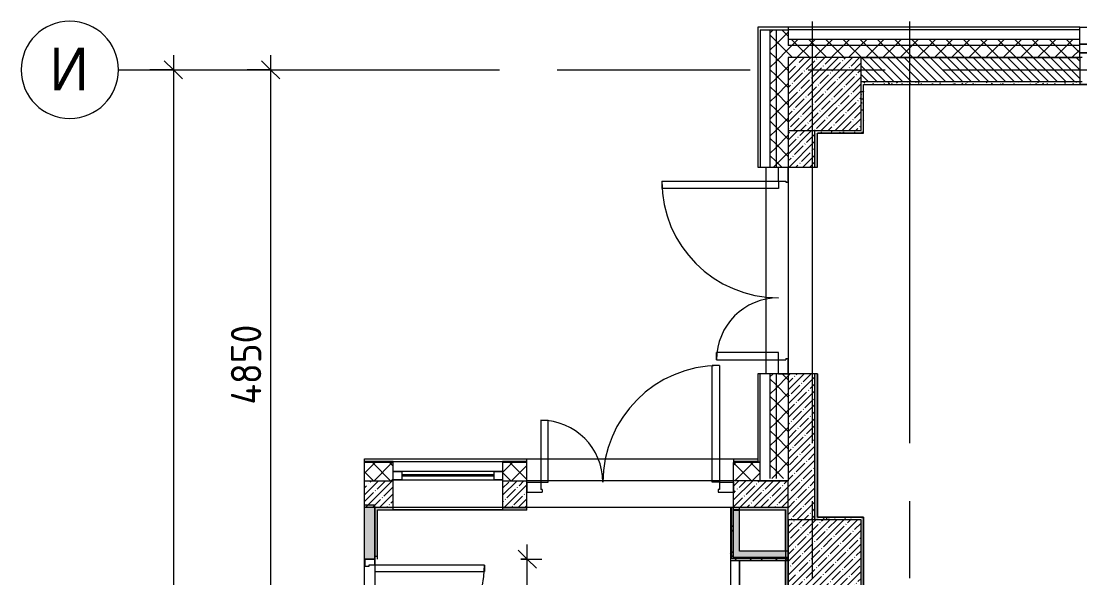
# Model space of a CAD drawing. Header units: millimetres. Extents: x 35848 to 85156, y -2706 to 28205.
# Drawn here: x 35848 to 44560, y 22822 to 27400 of the extents above; entities that cross this region are included whole.
import ezdxf

# ---------------------------------------------------------------- set-up
doc = ezdxf.new("R2010")
doc.units = ezdxf.units.MM
doc.linetypes.add('Осевая', pattern=[3175, 635, -476.25, 1587.5, -476.25])
for name, color, linetype, lineweight in [('A-ANNO-DIMS', 7, 'Continuous', 9), ('A-ANNO-DIMS-100', 7, 'Continuous', 9), ('A-DETL-GENF', 7, 'Continuous', 9), ('A-GLAZ', 7, 'Continuous', 9), ('A-GLAZ-1', 7, 'Continuous', 13), ('A-WALL', 7, 'Continuous', 9), ('I-WALL', 7, 'Continuous', 9), ('S-COLS', 7, 'Continuous', 9), ('S-STRS-MBND', 7, 'Continuous', 9), ('Оси', 7, 'Continuous', 9), ('Оси-1', 7, 'Continuous', 20), ('Оси-2', 7, 'Осевая', 9)]:
    doc.layers.add(name, color=color, linetype=linetype, lineweight=lineweight)
for name, color, linetype, lineweight, true_color in [('A-DOOR-1', 1, 'Continuous', 9, 0xff0000), ('A-DOOR-2', 1, 'Continuous', 13, 0xff0000), ('A-DOOR-FRAM-1', 1, 'Continuous', 13, 0xff0000), ('A-WALL-1', 7, 'Continuous', 9, 0x3c3c3c), ('A-WALL-FNSH-1', 7, 'Continuous', 9, 0x3c3c3c)]:
    doc.layers.add(name, color=color, linetype=linetype, lineweight=lineweight, true_color=true_color)
doc.styles.add('Arial', font='arial.ttf', dxfattribs={"width": 0.9, "height": 350})
doc.styles.add('ISOCPEUR', font='isocpeur.ttf', dxfattribs={"width": 0.9, "height": 250})
doc.dimstyles.new('ISO-2_5_0_9К_БОЛЬШОЙ', dxfattribs={"dimscale": 304.8, "dimtxt": 248.995294, "dimasz": 0.492126, "dimexe": 0.393701, "dimexo": 0.984252, "dimgap": 0, "dimtad": 1, "dimdec": 0, "dimrnd": 10, "dimzin": 0, "dimdsep": 46, "dimtxsty": 'ISOCPEUR', "dimblk1": 'OBLIQUE', "dimblk2": 'OBLIQUE', "dimsah": 1, "dimcen": 0.09, "dimdle": 0.393701, "dimazin": 0, "dimtfac": 1, "dimtdec": 4, "dimtix": 1, "dimtmove": 0, "dimatfit": 3, "dimfxl": 1, "dimtvp": 1, "dimtolj": 1, "dimtzin": 0, "dimarcsym": 2})
doc.dimstyles.new('ISO-2_5_0_9К_БОЛЬШОЙ_1', dxfattribs={"dimscale": 304.8, "dimtxt": 248.995294, "dimasz": 0.492126, "dimexe": 0.393701, "dimexo": 0.984252, "dimgap": 0, "dimtad": 1, "dimdec": 0, "dimrnd": 10, "dimzin": 0, "dimdsep": 46, "dimtxsty": 'ISOCPEUR', "dimblk1": 'OBLIQUE', "dimblk2": 'OBLIQUE', "dimsah": 1, "dimcen": 0.09, "dimdle": 0.393701, "dimazin": 0, "dimtfac": 1, "dimtdec": 4, "dimtix": 1, "dimtmove": 2, "dimatfit": 3, "dimfxl": 1, "dimtvp": 1, "dimtolj": 1, "dimtzin": 0, "dimarcsym": 2})
pattern_1 = [(45, (0, 0), (-57.02463, 57.02463), []), (45, (57.025, 0), (-57.02463, 57.02463), [100.806, -20.161, 3.353, -16.808])]
pattern_2 = [(45, (0, 0), (-70.71068, 70.71068), []), (135, (0, 0), (-70.71068, -70.71068), [])]
pattern_3 = [(0, (0, 0), (121.92, 30.48), [10.058, -81.382, 10.058, -81.382, -487.68]), (0, (0, 0), (121.92, 30.48), [-182.88, 10.058, -172.822, 10.058, -81.382, -213.36]), (0, (0, 0), (121.92, 30.48), [-457.2, 10.058, -50.902, 10.058, -142.342]), (120, (45.72, 15.24), (-87.356454, 90.345817), [10.058, -81.382, 10.058, -81.382, -487.68]), (120, (45.72, 15.24), (-87.356454, 90.345817), [-182.88, 10.058, -172.822, 10.058, -81.382, -213.36]), (120, (45.72, 15.24), (-87.356454, 90.345817), [-457.2, 10.058, -50.902, 10.058, -142.342]), (240, (60.96, 76.2), (-34.563546, -120.825817), [10.058, -81.382, 10.058, -81.382, -487.68]), (240, (60.96, 76.2), (-34.563546, -120.825817), [-182.88, 10.058, -172.822, 10.058, -81.382, -213.36]), (240, (60.96, 76.2), (-34.563546, -120.825817), [-457.2, 10.058, -50.902, 10.058, -142.342])]
pattern_4 = [(45, (0, 0), (-106.066, 106.066), []), (135, (0, 0), (-106.066, -106.066), [])]

# ---------------------------------------------------------------- blocks, each defined once
blk = doc.blocks.new('BSC_Колонна _Прямоугольная - 600х600-V16-План заполнения и маркировки дверных проемов 1 этажа в осях 12-23')
at = {"layer": 'S-COLS'}
h = blk.add_hatch(dxfattribs=at)
h.set_pattern_fill('FP_25', color=256, style=0, pattern_type=2)
h.set_pattern_definition([(45, (-42460, -26800), (-57.02463, 57.02463), []), (45, (-42402.975, -26800), (-57.02463, 57.02463), [100.806, -20.161, 3.353, -16.808])])
h.paths.add_polyline_path([(-300, -300), (300, -300), (300, 300), (-300, 300)])
for p, q in [((300, 300), (-300, 300)), ((-300, 300), (-300, -300)), ((300, -300), (300, 300)), ((-300, -300), (300, -300))]:
    blk.add_line(p, q, dxfattribs=at)
blk = doc.blocks.new('BSC_Колонна _Прямоугольная - 600х600-V20-План заполнения и маркировки дверных проемов 1 этажа в осях 12-23')
at = {"layer": 'S-COLS'}
h = blk.add_hatch(dxfattribs=at)
h.set_pattern_fill('FP_30', color=256, style=0, pattern_type=2)
h.set_pattern_definition([(45, (-42460, -23000), (-57.02463, 57.02463), []), (45, (-42402.975, -23000), (-57.02463, 57.02463), [100.806, -20.161, 3.353, -16.808])])
h.paths.add_polyline_path([(-300, -300), (300, -300), (300, 300), (-300, 300), (-300, 176.2)])
for p, q in [((300, 300), (-300, 300)), ((-300, 300), (-300, -300)), ((300, -300), (300, 300)), ((-300, -300), (300, -300))]:
    blk.add_line(p, q, dxfattribs=at)
blk = doc.blocks.new('110_Дверь_СКБ_2Ст - Д-1 Лестничная клетка EIS60-24280000-План заполнения и маркировки дверных проемов 1 этажа в осях 12-23')
at = {"layer": 'A-DOOR-1'}
for centre, radius, start, end in [((-637.5, 110), 900, 0, 90), ((662.5, 110), 400, 90, 180)]:
    blk.add_arc(centre, radius, start, end, dxfattribs=at)
at = {"layer": 'A-DOOR-2'}
for p, q in [((-637.5, 1010), (-587.5, 1010)), ((-637.5, 1010), (-637.5, 110)), ((-587.5, 110), (-587.5, 1010)), ((662.5, 510), (612.5, 510)), ((612.5, 110), (612.5, 510)), ((662.5, 510), (662.5, 110)), ((-637.5, 110), (-587.5, 110)), ((662.5, 110), (612.5, 110))]:
    blk.add_line(p, q, dxfattribs=at)
at = {"layer": 'A-DOOR-FRAM-1'}
for p, q in [((-637.5, 110), (-687.5, 110)), ((-687.5, 110), (-687.5, 30)), ((-637.5, 110), (-637.5, 60)), ((712.5, 110), (662.5, 110)), ((662.5, 110), (662.5, 60)), ((712.5, 110), (712.5, 30)), ((-627.5, 30), (-687.5, 30)), ((-637.5, 60), (-627.5, 60)), ((-627.5, 60), (-627.5, 30)), ((652.5, 60), (662.5, 60)), ((652.5, 60), (652.5, 30)), ((712.5, 30), (652.5, 30))]:
    blk.add_line(p, q, dxfattribs=at)
blk = doc.blocks.new('110_Дверь_СКБ_2Ст_Наружная - ДН-1_л__ Двухстворчатая 1350 х3200 _ЛК_ в свету с верхним остеклением 2-22448815-План заполнения и маркировки дверных проемов 1 этажа в осях 12-23')
at = {"layer": 'A-DOOR-1'}
for centre, radius, start, end in [((754.5, -91), 960, 90, 180), ((-715.5, -91), 510, 0, 90)]:
    blk.add_arc(centre, radius, start, end, dxfattribs=at)
at = {"layer": 'A-DOOR-2'}
for p, q in [((754.5, 869), (694.5, 869)), ((694.5, -91), (694.5, 869)), ((754.5, 869), (754.5, -91)), ((-715.5, 419), (-655.5, 419)), ((-715.5, 419), (-715.5, -91)), ((-655.5, -91), (-655.5, 419)), ((-715.5, -91), (-655.5, -91)), ((754.5, -91), (694.5, -91))]:
    blk.add_line(p, q, dxfattribs=at)
at = {"layer": 'A-DOOR-FRAM-1'}
for p, q in [((-830.5, -91), (-830.5, -171)), ((-830.5, -91), (-715.5, -91)), ((-830.5, -171), (-705.5, -171)), ((-715.5, -91), (-715.5, -151)), ((-705.5, -151), (-715.5, -151)), ((-705.5, -151), (-705.5, -171)), ((744.5, -151), (744.5, -171)), ((754.5, -151), (744.5, -151)), ((744.5, -171), (869.5, -171)), ((754.5, -91), (754.5, -151)), ((754.5, -91), (869.5, -91)), ((869.5, -91), (869.5, -171))]:
    blk.add_line(p, q, dxfattribs=at)
blk = doc.blocks.new('120_Окно_СКБ_2Ст - 120_Окно_СКБ_2Ст 3100х2500 _мал_створка слева_-22273855-План заполнения и маркировки дверных проемов 1 этажа в осях 12-23')
at = {"layer": 'A-GLAZ'}
for p, q in [((1550, -5), (-1550, -5)), ((-1550, -75), (-1480, -75)), ((-1430, -55), (600, -55)), ((600, -65), (-1430, -65)), ((650, -75), (720, -75)), ((770, -55), (1430, -55)), ((1430, -65), (770, -65)), ((1480, -75), (1550, -75))]:
    blk.add_line(p, q, dxfattribs=at)
at = {"layer": 'A-GLAZ-1'}
for p, q in [((-1550, -75), (-1550, -5)), ((-1550, -5), (-1480, -5)), ((-1480, -75), (-1550, -75)), ((-1480, -5), (-1480, -75)), ((650, -35), (-1480, -35)), ((-1480, -35), (-1480, -85)), ((-1480, -85), (650, -85)), ((-1430, -85), (-1430, -35)), ((600, -85), (600, -35)), ((650, -75), (650, -5)), ((650, -5), (720, -5)), ((650, -85), (650, -35)), ((720, -75), (650, -75)), ((720, -5), (720, -75)), ((1480, -35), (720, -35)), ((720, -35), (720, -85)), ((720, -85), (1480, -85)), ((770, -85), (770, -35)), ((1430, -85), (1430, -35)), ((1480, -75), (1480, -5)), ((1480, -5), (1550, -5)), ((1480, -85), (1480, -35)), ((1550, -75), (1480, -75)), ((1550, -5), (1550, -75))]:
    blk.add_line(p, q, dxfattribs=at)
blk = doc.blocks.new('120_Окно_СКБ_1Ст - 120_Окно_СКБ_1Ст 900х2500_h_ глухое-23537403-План заполнения и маркировки дверных проемов 1 этажа в осях 12-23')
at = {"layer": 'A-GLAZ'}
for p, q in [((450, 3), (-450, 3)), ((-450, -67), (450, -67)), ((380, -27), (-380, -27)), ((380, -37), (-380, -37))]:
    blk.add_line(p, q, dxfattribs=at)
at = {"layer": 'A-GLAZ-1'}
for p, q in [((-450, -67), (-450, 3)), ((-450, 3), (-380, 3)), ((-380, 3), (-380, -67)), ((380, -67), (380, 3)), ((380, 3), (450, 3)), ((450, 3), (450, -67)), ((-380, -67), (-450, -67)), ((450, -67), (380, -67))]:
    blk.add_line(p, q, dxfattribs=at)
blk = doc.blocks.new('110_Дверь_СКБ_2Ст_Наружная - ДН-1_л__ Двухстворчатая 1350 х3200 _ЛК_ в свету с верхним остеклением EI30-23529464-План заполнения и маркировки дверных проемов 1 этажа в осях 12-23')
at = {"layer": 'A-DOOR-1'}
for centre, radius, start, end in [((754.5, -45), 960, 90, 180), ((-715.5, -45), 510, 0, 90)]:
    blk.add_arc(centre, radius, start, end, dxfattribs=at)
at = {"layer": 'A-DOOR-2'}
for p, q in [((754.5, 915), (694.5, 915)), ((694.5, -45), (694.5, 915)), ((754.5, 915), (754.5, -45)), ((-715.5, 465), (-655.5, 465)), ((-715.5, 465), (-715.5, -45)), ((-655.5, -45), (-655.5, 465)), ((-715.5, -45), (-655.5, -45)), ((754.5, -45), (694.5, -45))]:
    blk.add_line(p, q, dxfattribs=at)
at = {"layer": 'A-DOOR-FRAM-1'}
for p, q in [((-830.5, -45), (-830.5, -125)), ((-830.5, -45), (-715.5, -45)), ((-715.5, -45), (-715.5, -105)), ((754.5, -45), (754.5, -105)), ((754.5, -45), (869.5, -45)), ((869.5, -45), (869.5, -125)), ((-830.5, -125), (-705.5, -125)), ((-705.5, -105), (-715.5, -105)), ((-705.5, -105), (-705.5, -125)), ((744.5, -105), (744.5, -125)), ((754.5, -105), (744.5, -105)), ((744.5, -125), (869.5, -125))]:
    blk.add_line(p, q, dxfattribs=at)
blk = doc.blocks.new('Зашивка приборов отопления6 - Зашивка приборов отопления-33276534-План заполнения и маркировки дверных проемов 1 этажа в осях 12-23')
at = {"layer": 'A-WALL'}
for p, q in [((75235, 535), (73684.6, 535)), ((73684.6, 535), (73684.6, 460)), ((73684.6, 460), (73684.6, 80)), ((73684.6, 460), (75235, 460)), ((75235, 460), (73685, 460)), ((73685, 460), (73685, 80))]:
    blk.add_line(p, q, dxfattribs=at)
blk = doc.blocks.new('DET_L_Линия разрыва - М100-30654842-План заполнения и маркировки дверных проемов 1 этажа в осях 12-23')
at = {"layer": 'A-DETL-GENF'}
blk.add_line((11739.9, 0), (0, 0), dxfattribs=at)
blk = doc.blocks.new('Ось сетки - D8-29747960-План заполнения и маркировки дверных проемов 1 этажа в осях 12-23')
at = {"layer": 'Оси-1'}
for start, end in [(360, 180), (180, 360)]:
    blk.add_arc((0, 0), 4, start, end, dxfattribs=at)
blk = doc.blocks.new('DIMBLOCK18-План заполнения и маркировки дверных проемов 1 этажа в осях 12-23')
at = {"layer": 'A-ANNO-DIMS-100'}
for p, q in [((37901.1, 27120), (37901.1, 22150)), ((37707.1, 27000), (38021.1, 27000)), ((37901.1, 27000), (37707.1, 27000)), ((37707.1, 22150), (38021.1, 22150)), ((37901.1, 22150), (37707.1, 22150))]:
    blk.add_line(p, q, dxfattribs=at)
at = {"layer": 'A-ANNO-DIMS-100', "lineweight": 20}
for p, q in [((37901.1, 27000), (37826.1, 27075)), ((37901.1, 27000), (37976.1, 26925)), ((37901.1, 22150), (37826.1, 22225)), ((37901.1, 22150), (37976.1, 22075))]:
    blk.add_line(p, q, dxfattribs=at)
at = {"layer": 'A-ANNO-DIMS-100', "color": 0, "insert": (37574.4, 24247), "char_height": 250, "width": 787.208, "attachment_point": 1, "rotation": 90, "line_spacing_factor": 1.149209, "style": 'ISOCPEUR'}
blk.add_mtext('4850', dxfattribs=at)
blk = doc.blocks.new('_Oblique')
at = {"color": 0, "linetype": 'ByBlock', "lineweight": -2}
blk.add_line((-0.5, -0.5), (0.5, 0.5), dxfattribs=at)
blk = doc.blocks.new('DIMBLOCK30-План заполнения и маркировки дверных проемов 1 этажа в осях 12-23')
at = {"layer": 'A-ANNO-DIMS-100'}
for p, q in [((37101.1, 27120), (37101.1, -120)), ((36907.1, 27000), (37221.1, 27000)), ((37101.1, 27000), (36907.1, 27000)), ((36907.1, 0), (37221.1, 0)), ((37101.1, 0), (36907.1, 0))]:
    blk.add_line(p, q, dxfattribs=at)
at = {"layer": 'A-ANNO-DIMS-100', "lineweight": 20}
for p, q in [((37101.1, 27000), (37026.1, 27075)), ((37101.1, 27000), (37176.1, 26925)), ((37101.1, 0), (37026.1, 75)), ((37101.1, 0), (37176.1, -75))]:
    blk.add_line(p, q, dxfattribs=at)
at = {"layer": 'A-ANNO-DIMS-100', "color": 0, "insert": (36774.4, 13572), "char_height": 250, "width": 948.097, "attachment_point": 1, "rotation": 90, "line_spacing_factor": 1.149209, "style": 'ISOCPEUR'}
blk.add_mtext('27000', dxfattribs=at)
blk = doc.blocks.new('DIMBLOCK62-План заполнения и маркировки дверных проемов 1 этажа в осях 12-23')
at = {"layer": 'A-ANNO-DIMS-100'}
for p, q in [((40013.5, 21455.3), (40013.5, 23095.3)), ((39960, 22975.3), (40133.5, 22975.3)), ((40013.5, 22975.3), (39960, 22975.3)), ((39960, 21575.3), (40133.5, 21575.3)), ((40013.5, 21575.3), (39960, 21575.3))]:
    blk.add_line(p, q, dxfattribs=at)
at = {"layer": 'A-ANNO-DIMS-100', "lineweight": 20}
for p, q in [((40013.5, 22975.3), (39938.5, 23050.3)), ((40013.5, 22975.3), (40088.5, 22900.3)), ((40013.5, 21575.3), (39938.5, 21650.3)), ((40013.5, 21575.3), (40088.5, 21500.3))]:
    blk.add_line(p, q, dxfattribs=at)
at = {"layer": 'A-ANNO-DIMS-100', "color": 0, "insert": (39686.9, 21968.8), "char_height": 250, "width": 735.494, "attachment_point": 1, "rotation": 90, "line_spacing_factor": 1.149209, "style": 'ISOCPEUR'}
blk.add_mtext('1400', dxfattribs=at)

msp = doc.modelspace()

# ---------------------------------------------------------------- hatches: boundary and pattern name
at = {"layer": 'A-WALL'}
h = msp.add_hatch(dxfattribs=at)
h.set_pattern_fill('FP_17', color=256, style=0, pattern_type=2)
h.set_pattern_definition(pattern_2)
h.paths.add_polyline_path([(42060, 23639.7), (42060, 24500), (42010, 24500), (42010, 23639.7)])
h.paths.add_polyline_path([(42060, 26200), (42060, 27330), (42010, 27330), (42010, 26200)])
h = msp.add_hatch(dxfattribs=at)
h.set_pattern_fill('FP_17', color=256, style=0, pattern_type=2)
h.set_pattern_definition(pattern_2)
h.paths.add_polyline_path([(42160, 23639.7), (42160, 24500), (42060, 24500), (42060, 23639.7)])
h.paths.add_polyline_path([(42160, 26200), (42160, 27330), (42060, 27330), (42060, 26200)])
h = msp.add_hatch(dxfattribs=at)
h.set_pattern_fill('FP_17', color=256, style=0, pattern_type=2)
h.set_pattern_definition(pattern_2)
h.paths.add_polyline_path([(84510.7, 27200), (84510.7, 27250), (80350, 27250), (80350, 27200), (83385.8, 27200)])
h.paths.add_polyline_path([(70313.8, 27200), (70810, 27200), (70810, 27250), (68210, 27250), (68210, 27200), (68861.3, 27200)])
h.paths.add_polyline_path([(73218.7, 27200), (74250, 27200), (74250, 27250), (72910, 27250), (72910, 27200)])
h.paths.add_polyline_path([(77250, 27200), (77250, 27250), (76350, 27250), (76350, 27200), (76849.8, 27200)])
h.paths.add_polyline_path([(57241.7, 27200), (57705, 27200), (57705, 27250), (56860, 27250), (56860, 27200)])
h.paths.add_polyline_path([(66682.6, 27200), (67110, 27200), (67110, 27250), (66160, 27250), (66160, 27200)])
h.paths.add_polyline_path([(60005, 27200), (61060, 27200), (61060, 27250), (60005, 27250)])
h.paths.add_polyline_path([(54760, 27200), (54760, 27250), (53860, 27250), (53860, 27200), (54336.8, 27200)])
h.paths.add_polyline_path([(51760, 27200), (51760, 27250), (50860, 27250), (50860, 27200), (51431.9, 27200)])
h.paths.add_polyline_path([(48527, 27200), (48760, 27200), (48760, 27250), (47660, 27250), (47660, 27200), (47800.7, 27200)])
h.paths.add_polyline_path([(44169.6, 27200), (44560, 27200), (44560, 27250), (42160, 27250), (42160, 27200), (42717.1, 27200)])
h = msp.add_hatch(dxfattribs=at)
h.set_pattern_fill('FP_17', color=256, style=0, pattern_type=2)
h.set_pattern_definition(pattern_2)
h.paths.add_polyline_path([(84510.7, 27100), (84510.7, 27200), (80350, 27200), (80350, 27100), (83385.8, 27100)])
h.paths.add_polyline_path([(76849.8, 27100), (77250, 27100), (77250, 27200), (76350, 27200), (76350, 27100), (76750, 27100)])
h.paths.add_polyline_path([(70310, 27100), (70810, 27100), (70810, 27200), (68210, 27200), (68210, 27100), (68861.3, 27100)])
h.paths.add_polyline_path([(72910, 27100), (74250, 27100), (74250, 27200), (72910, 27200)])
h.paths.add_polyline_path([(66760, 27100), (67110, 27100), (67110, 27200), (66160, 27200), (66160, 27100), (66682.6, 27100)])
h.paths.add_polyline_path([(61060, 27100), (61060, 27200), (60005, 27200), (60005, 27100), (60872.8, 27100)])
h.paths.add_polyline_path([(51431.9, 27100), (51760, 27100), (51760, 27200), (50860, 27200), (50860, 27100)])
h.paths.add_polyline_path([(54160, 27100), (54760, 27100), (54760, 27200), (53860, 27200), (53860, 27100)])
h.paths.add_polyline_path([(57241.7, 27100), (57705, 27100), (57705, 27200), (56860, 27200), (56860, 27100)])
h.paths.add_polyline_path([(48160, 27100), (48760, 27100), (48760, 27200), (47660, 27200), (47660, 27100), (47800.7, 27100)])
h.paths.add_polyline_path([(44560, 27100), (44560, 27200), (42160, 27200), (42160, 27100), (44169.6, 27100)])
h = msp.add_hatch(dxfattribs=at)
h.set_pattern_fill('FP_21', color=256, style=0, pattern_type=2)
h.set_pattern_definition([(135, (0, 0), (-35.35534, -35.35534), [])])
h.paths.add_polyline_path([(74040, 26900), (74250, 26900), (74250, 27100), (74040, 27100)])
h.paths.add_polyline_path([(73540, 26900), (73540, 27100), (72910, 27100), (72910, 26900), (73218.7, 26900)])
h.paths.add_polyline_path([(80650, 26900), (80650, 27100), (80350, 27100), (80350, 26900), (80480.9, 26900)])
h.paths.add_polyline_path([(76350, 26900), (76750, 26900), (76750, 27100), (76350, 27100)])
h.paths.add_polyline_path([(66760, 26900), (67060, 26900), (67060, 27100), (66760, 27100)])
h.paths.add_polyline_path([(68410, 26900), (70310, 26900), (70310, 27100), (68206, 27100), (68206, 26900), (68310, 26900)])
h.paths.add_polyline_path([(57550, 26900), (57705, 26900), (57705, 27100), (56860, 27100), (56860, 26900), (57350, 26900)])
h.paths.add_polyline_path([(60146.6, 26900), (60160, 26900), (60160, 27100), (60005, 27100), (60005, 26900)])
h.paths.add_polyline_path([(60872.8, 26900), (61060, 26900), (61060, 27100), (60760, 27100), (60760, 26900)])
h.paths.add_polyline_path([(53860, 26900), (54160, 26900), (54160, 27100), (53860, 27100), (53860, 26965.3)])
h.paths.add_polyline_path([(51760, 26900), (51760, 27100), (50860, 27100), (50860, 26900), (51600, 26900)])
h.paths.add_polyline_path([(47800.7, 26900), (48160, 26900), (48160, 27100), (47660, 27100), (47660, 26900)])
h.paths.add_polyline_path([(44169.6, 26900), (44560, 26900), (44560, 27100), (42760, 27100), (42760, 26900), (42780, 26900)])
h = msp.add_hatch(dxfattribs=at)
h.set_pattern_fill('FP_17', color=256, style=0, pattern_type=2)
h.set_pattern_definition(pattern_2)
h.paths.add_polyline_path([(41910, 23619.7), (41930, 23619.7), (41930, 23769.7), (41710, 23769.7), (41710, 23620), (41910, 23620)])
h.paths.add_polyline_path([(38910, 23620), (38910, 23769.7), (38672.7, 23769.7), (38672.7, 23620)])
h.paths.add_polyline_path([(39812.2, 23620), (40010, 23620), (40010, 23769.7), (39810, 23769.7), (39810, 23620)])
at = {"layer": 'I-WALL'}
h = msp.add_hatch(dxfattribs=at)
h.set_pattern_fill('FP_58', color=256, style=0, pattern_type=2)
h.set_pattern_definition(pattern_3)
h.paths.add_polyline_path([(42760, 26480), (42780, 26480), (42780, 26900), (42760, 26900), (42760, 26500)])
h = msp.add_hatch(dxfattribs=at)
h.set_pattern_fill('FP_58', color=256, style=0, pattern_type=2)
h.set_pattern_definition(pattern_3)
h.paths.add_polyline_path([(42780, 26880), (44560, 26880), (44560, 26900), (42780, 26900)])
h = msp.add_hatch(dxfattribs=at)
h.set_pattern_fill('FP_1', color=256, style=0, pattern_type=2)
h.set_pattern_definition(pattern_1)
h.paths.add_polyline_path([(42380, 23300), (42380, 24500), (42160, 24500), (42160, 23300)])
h.paths.add_polyline_path([(42160, 26200), (42380, 26200), (42380, 26500), (42160, 26500)])
h = msp.add_hatch(dxfattribs=at)
h.set_pattern_fill('FP_58', color=256, style=0, pattern_type=2)
h.set_pattern_definition(pattern_3)
h.paths.add_polyline_path([(42401, 26480), (42760, 26480), (42760, 26500), (42380, 26500), (42380, 26480), (42400, 26480)])
h = msp.add_hatch(dxfattribs=at)
h.set_pattern_fill('FP_58', color=256, style=0, pattern_type=2)
h.set_pattern_definition(pattern_3)
h.paths.add_polyline_path([(42380, 23300), (42400, 23300), (42400, 24500), (42380, 24500), (42380, 24258.8)])
h.paths.add_polyline_path([(42380, 26200), (42400, 26200), (42400, 26480), (42380, 26480)])
h = msp.add_hatch(dxfattribs=at)
h.set_pattern_fill('FP_1', color=256, style=0, pattern_type=2)
h.set_pattern_definition(pattern_1)
h.paths.add_polyline_path([(40010, 23400), (40010, 23620), (39810, 23620), (39810, 23400), (39812.2, 23400)])
h.paths.add_polyline_path([(42160, 23400), (42160, 23620), (41710, 23620), (41710, 23400), (42140, 23400)])
h.paths.add_polyline_path([(38910, 23400), (38910, 23620), (38672.7, 23619.8), (38672.7, 23400)])
h = msp.add_hatch(dxfattribs=at)
h.set_pattern_fill('FP_1', color=256, style=0, pattern_type=2)
h.set_pattern_definition(pattern_1)
h.paths.add_polyline_path([(38760, 10450), (38760, 11803.5), (38540, 11693.5), (38540, 11526.2), (38672.7, 11459.9), (38672.7, 10450)])
h.paths.add_polyline_path([(38760, 12016.2), (38760, 12125), (38672.7, 12125), (38672.7, 12059.9)])
h.paths.add_polyline_path([(38760, 13525), (38760, 21575.3), (38672.7, 21575.3), (38672.7, 13525)])
h.paths.add_polyline_path([(38672.7, 22975.3), (38760, 22975.3), (38760, 23420.3), (38672.7, 23420.3), (38672.7, 23152)])
h = msp.add_hatch(dxfattribs=at)
h.set_pattern_fill('FP_58', color=256, style=0, pattern_type=2)
h.set_pattern_definition(pattern_3)
h.paths.add_polyline_path([(40010, 23380), (40010, 23400), (39810, 23400), (39810, 23380), (39812.2, 23380)])
h.paths.add_polyline_path([(42140, 23380), (42140, 23400), (41760, 23400), (41760, 23380), (42127, 23380)])
h.paths.add_polyline_path([(38807, 23380), (38910, 23380), (38910, 23400), (38760, 23400), (38760, 23380), (38780, 23380)])
h = msp.add_hatch(dxfattribs=at)
h.set_pattern_fill('FP_58', color=256, style=0, pattern_type=2)
h.set_pattern_definition(pattern_3)
h.paths.add_polyline_path([(38780, 15200), (38780, 18447.9), (38765.4, 18441.1), (38765.4, 20600), (38780, 20600), (38780, 21550.3), (38760, 21550.3), (38760, 15200)])
h.paths.add_polyline_path([(38780, 23000.3), (38780, 23380), (38760, 23380), (38760, 23000.3)])
h = msp.add_hatch(dxfattribs=at)
h.set_pattern_fill('FP_59', color=256, style=0, pattern_type=2)
h.set_pattern_definition(pattern_4)
h.paths.add_polyline_path([(41697.5, 22965), (41697.5, 23400), (41685, 23400), (41685, 22965)])
h = msp.add_hatch(dxfattribs=at)
h.set_pattern_fill('FP_59', color=256, style=0, pattern_type=2)
h.set_pattern_definition(pattern_4)
h.paths.add_polyline_path([(41710, 22977.5), (41710, 23400), (41697.5, 23400), (41697.5, 22977.5)])
for points in [[(41710, 22990), (41760, 22990), (41760, 23400), (41710, 23400), (41710, 23176.2)], [(42160, 22990), (42160, 23040), (41760, 23040), (41760, 22990)]]:
    msp.add_hatch(color=256, dxfattribs=at).paths.add_polyline_path(points)
h = msp.add_hatch(dxfattribs=at)
h.set_pattern_fill('FP_58', color=256, style=0, pattern_type=2)
h.set_pattern_definition(pattern_3)
h.paths.add_polyline_path([(42160, 15220), (42160, 23400), (42140, 23400), (42140, 15220)])
h = msp.add_hatch(dxfattribs=at)
h.set_pattern_fill('FP_58', color=256, style=0, pattern_type=2)
h.set_pattern_definition(pattern_3)
h.paths.add_polyline_path([(42760, 23300), (42780, 23300), (42780, 23320), (42400, 23320), (42400, 23300), (42717.1, 23300)])
h = msp.add_hatch(dxfattribs=at)
h.set_pattern_fill('FP_58', color=256, style=0, pattern_type=2)
h.set_pattern_definition(pattern_3)
h.paths.add_polyline_path([(42780, 16680), (42780, 17900), (42760, 17900), (42760, 16680)])
h.paths.add_polyline_path([(42760, 19700), (42780, 19700), (42780, 20300), (42760, 20300)])
h.paths.add_polyline_path([(42760, 22100), (42780, 22100), (42780, 23300), (42760, 23300), (42760, 22700)])
h = msp.add_hatch(dxfattribs=at)
h.set_pattern_fill('FP_59', color=256, style=0, pattern_type=2)
h.set_pattern_definition(pattern_4)
h.paths.add_polyline_path([(41697.5, 22965), (42160, 22965), (42160, 22977.5), (41697.5, 22977.5)])
h = msp.add_hatch(dxfattribs=at)
h.set_pattern_fill('FP_59', color=256, style=0, pattern_type=2)
h.set_pattern_definition(pattern_4)
h.paths.add_polyline_path([(42160, 22977.5), (42160, 22990), (41710, 22990), (41710, 22977.5), (41760, 22977.5)])

# ---------------------------------------------------------------- linework, layer by layer
at = {"layer": 'A-WALL'}
for p, q in [((41930, 27330), (42160, 27330)), ((41930, 27330), (41930, 26200)), ((42010, 27330), (42010, 26200)), ((42060, 27330), (42060, 26200)), ((42160, 27350), (42160, 27200)), ((44560, 27330), (42160, 27330)), ((44560, 27350), (47660, 27350)), ((44560, 27250), (42160, 27250)), ((44560, 27200), (42160, 27200)), ((44580, 27100), (42760, 27100)), ((42760, 27100), (44560, 27100)), ((44580, 26900), (42760, 26900)), ((42780, 26480), (42780, 26880)), ((42160, 26500), (42160, 23620)), ((42400, 26200), (42400, 26480)), ((42780, 26480), (42400, 26480)), ((41980, 24500), (41980, 26200)), ((41930, 23619.7), (41930, 24500)), ((42010, 24500), (42010, 23639.7)), ((42060, 24500), (42060, 23639.7)), ((42400, 24500), (42400, 23320)), ((38672.7, 23799.7), (41910, 23799.7)), ((40010, 23777.7), (40010, 23799.7)), ((41710, 23799.7), (41710, 23777.7)), ((38910, 23772.7), (38672.7, 23772.7)), ((38910, 23769.7), (38672.7, 23769.7)), ((38910, 23777.7), (39810, 23777.7)), ((40010, 23772.7), (39810, 23772.7)), ((40010, 23769.7), (39810, 23769.7)), ((41930, 23772.7), (41710, 23772.7)), ((41930, 23769.7), (41710, 23769.7)), ((41710, 22990), (41710, 23769.7)), ((41910, 23772.7), (41910, 23777.7)), ((38672.7, 23620), (38910, 23620)), ((39810, 23620), (40010, 23620)), ((41710, 23619.7), (40010, 23619.7)), ((41910, 23620), (41710, 23620)), ((38780, 23380), (38910, 23380)), ((38780, 23367), (38780, 23380)), ((41697.5, 22977.5), (41697.5, 23400)), ((42160, 23400), (41710, 23400)), ((41760, 23380), (42140, 23380)), ((42140, 15220), (42140, 23380)), ((42400, 23320), (42780, 23320)), ((42160, 22977.5), (41697.5, 22977.5)), ((42160, 22990), (41710, 22990))]:
    msp.add_line(p, q, dxfattribs=at)
at = {"layer": 'A-WALL-1'}
for p, q in [((44560, 27100), (44560, 27330)), ((44560, 27100), (44560, 26880)), ((42780, 26880), (44560, 26880)), ((42380, 26200), (42380, 26500)), ((41930, 26200), (42400, 26200)), ((42400, 24500), (41930, 24500)), ((42380, 23300), (42380, 24500)), ((38910, 23380), (38910, 23769.7)), ((39810, 23769.7), (39810, 23380)), ((40010, 23380), (40010, 23769.7)), ((41910, 23620), (41910, 23619.7)), ((42160, 23620), (41910, 23620)), ((41910, 23619.7), (41930, 23619.7)), ((42160, 23300), (42160, 23620)), ((38760, 23420.3), (38672.7, 23420.3)), ((38910, 23400), (38672.7, 23400)), ((38760, 22975.3), (38760, 23420.3)), ((38780, 23000.3), (38780, 23367)), ((39810, 23400), (40010, 23400)), ((39810, 23380), (40010, 23380)), ((41685, 23400), (41685, 22965)), ((41710, 23400), (41685, 23400)), ((41760, 23040), (41760, 23400)), ((42780, 22100), (42780, 23320)), ((38760, 23000.3), (38780, 23000.3)), ((42160, 23040), (41760, 23040)), ((38672.7, 22975.3), (38760, 22975.3)), ((41685, 22965), (42160, 22965))]:
    msp.add_line(p, q, dxfattribs=at)
at = {"layer": 'A-WALL-FNSH-1'}
for p, q in [((42160, 27350), (41910, 27350)), ((41910, 27350), (41910, 26200)), ((44560, 27350), (42160, 27350)), ((44560, 27330), (44560, 27350)), ((42781, 26479), (42781, 26879)), ((42781, 26879), (44560, 26879)), ((44560, 26879), (44560, 26880)), ((42401, 26200), (42401, 26479)), ((42401, 26479), (42781, 26479)), ((41910, 26200), (41930, 26200)), ((42400, 26200), (42401, 26200)), ((41930, 24500), (41910, 24500)), ((41910, 24500), (41910, 23777.7)), ((42401, 24500), (42400, 24500)), ((42401, 23321), (42401, 24500)), ((38910, 23777.7), (38672.7, 23777.7)), ((38910, 23769.7), (38910, 23777.7)), ((40010, 23777.7), (39810, 23777.7)), ((39810, 23777.7), (39810, 23769.7)), ((40010, 23769.7), (40010, 23777.7)), ((41910, 23777.7), (41710, 23777.7)), ((41710, 23777.7), (41710, 23769.7)), ((41930, 23619.7), (42160, 23619.7)), ((38781, 22975.3), (38781, 23379)), ((38910, 23379), (38910, 23380)), ((39810, 23380), (39810, 23379)), ((40010, 23379), (40010, 23380)), ((41760, 23380), (41710, 23380)), ((41710, 23379), (41760, 23379)), ((42781, 23321), (42401, 23321)), ((42780, 23320), (42780, 22099)), ((42781, 22100), (42781, 23321)), ((42139, 23040), (42139, 22965)), ((38780, 22975.3), (38781, 22975.3)), ((38780, 22975.3), (38780, 22975.3))]:
    msp.add_line(p, q, dxfattribs=at)
at = {"layer": 'I-WALL'}
for p, q in [((47640, 26880), (44560, 26880)), ((44560, 26880), (47640, 26880)), ((47639, 26879), (44560, 26879)), ((40010, 23379), (38780, 23379)), ((39810, 23400), (38910, 23400)), ((39810, 23380), (38910, 23380)), ((42140, 23379), (41760, 23379)), ((42139, 23040), (42139, 23379)), ((38780, 22975.3), (38780, 23000.3)), ((42139, 15220), (42139, 22965))]:
    msp.add_line(p, q, dxfattribs=at)
at = {"layer": 'S-STRS-MBND'}
for p, q in [((38760, 23400), (38760, 20600)), ((42160, 23400), (38760, 23400)), ((42160, 20600), (42160, 23400))]:
    msp.add_line(p, q, dxfattribs=at)
at = {"layer": 'Оси'}
for p, q in [((42360, 24898.1), (42360, 27398.1)), ((43160, 24898.1), (43160, 27398.1)), ((36648.5, 27000), (39148.5, 27000))]:
    msp.add_line(p, q, dxfattribs=at)
at = {"layer": 'Оси-2'}
for p, q in [((39148.5, 27000), (82060, 27000)), ((42360, 593.7), (42360, 24898.1)), ((43160, 593.7), (43160, 24898.1))]:
    msp.add_line(p, q, dxfattribs=at)

# ---------------------------------------------------------------- block references
at = {"layer": 'A-DETL-GENF', "rotation": 270.0000000000003}
msp.add_blockref('DET_L_Линия разрыва - М100-30654842-План заполнения и маркировки дверных проемов 1 этажа в осях 12-23', (38672.7, 23799.7), dxfattribs=at)
at = {"layer": 'A-DOOR-1'}
for name, p, rotation in [('110_Дверь_СКБ_2Ст_Наружная - ДН-1_л__ Двухстворчатая 1350 х3200 _ЛК_ в свету с верхним остеклением EI30-23529464-План заполнения и маркировки дверных проемов 1 этажа в осях 12-23', (42035, 25330.5), 89.9999999999999), ('110_Дверь_СКБ_2Ст - Д-1 Лестничная клетка EIS60-24280000-План заполнения и маркировки дверных проемов 1 этажа в осях 12-23', (38650, 22287.8), 269.9999999999999)]:
    msp.add_blockref(name, p, dxfattribs=dict(at, rotation=rotation))
msp.add_blockref('110_Дверь_СКБ_2Ст_Наружная - ДН-1_л__ Двухстворчатая 1350 х3200 _ЛК_ в свету с верхним остеклением 2-22448815-План заполнения и маркировки дверных проемов 1 этажа в осях 12-23', (40840.5, 23698.7), dxfattribs=at)
at = {"layer": 'A-GLAZ'}
for name, p in [('120_Окно_СКБ_2Ст - 120_Окно_СКБ_2Ст 3100х2500 _мал_створка слева_-22273855-План заполнения и маркировки дверных проемов 1 этажа в осях 12-23', (46110, 27215)), ('120_Окно_СКБ_1Ст - 120_Окно_СКБ_1Ст 900х2500_h_ глухое-23537403-План заполнения и маркировки дверных проемов 1 этажа в осях 12-23', (39360, 23694.7))]:
    msp.add_blockref(name, p, dxfattribs=at)
at = {"layer": 'A-WALL', "rotation": 89.9999999999998}
msp.add_blockref('Зашивка приборов отопления6 - Зашивка приборов отопления-33276534-План заполнения и маркировки дверных проемов 1 этажа в осях 12-23', (42220, -52270), dxfattribs=at)
at = {"layer": 'S-COLS'}
for name, p in [('BSC_Колонна _Прямоугольная - 600х600-V16-План заполнения и маркировки дверных проемов 1 этажа в осях 12-23', (42460, 26800)), ('BSC_Колонна _Прямоугольная - 600х600-V20-План заполнения и маркировки дверных проемов 1 этажа в осях 12-23', (42460, 23000))]:
    msp.add_blockref(name, p, dxfattribs=at)
at = {"layer": 'Оси-1', "xscale": 99.99999999999993, "yscale": 99.99999999999993, "zscale": 99.99999999999993, "rotation": 269.9999999999994}
msp.add_blockref('Ось сетки - D8-29747960-План заполнения и маркировки дверных проемов 1 этажа в осях 12-23', (36248.5, 27000), dxfattribs=at)

# ---------------------------------------------------------------- texts
at = {"layer": 'Оси', "insert": (36084, 27181), "char_height": 350, "width": 389.62, "attachment_point": 1, "style": 'Arial'}
msp.add_mtext('\\fArial|b0|i0|c204|p34|;\\W.9;И', dxfattribs=at)

# ---------------------------------------------------------------- dimensions: what is measured, and where the dimension line sits
at = {"layer": 'A-ANNO-DIMS'}
dim = msp.add_linear_dim(base=(37101.1, 0), p1=(37207.1, 27000), p2=(37207.1, 0), angle=90, dimstyle='ISO-2_5_0_9К_БОЛЬШОЙ_1', override={"dimpost": '<>', "dimfxl": 26999.999823}, dxfattribs=at)
dim.commit()
dim.dimension.update_dxf_attribs({"geometry": 'DIMBLOCK30-План заполнения и маркировки дверных проемов 1 этажа в осях 12-23', "text_midpoint": (36941.1, 14046), "dimtype": 160, "text_rotation": 90})
for base, p1, p2, override, picture, middle in [((37901.1, 22150), (38007.1, 27000), (38007.1, 22150), {"dimpost": '<>', "dimfxl": 4849.999753}, 'DIMBLOCK18-План заполнения и маркировки дверных проемов 1 этажа в осях 12-23', (37776.1, 24575)), ((40013.5, 22975.3), (39660, 21575.3), (39660, 22975.3), {"dimpost": '<>', "dimfxl": 1400}, 'DIMBLOCK62-План заполнения и маркировки дверных проемов 1 этажа в осях 12-23', (39888.5, 22275.3))]:
    dim = msp.add_linear_dim(base=base, p1=p1, p2=p2, angle=90, dimstyle='ISO-2_5_0_9К_БОЛЬШОЙ', override=override, dxfattribs=at)
    dim.commit()
    dim.dimension.update_dxf_attribs({"geometry": picture, "text_midpoint": middle})

doc.saveas('drawing.dxf')
